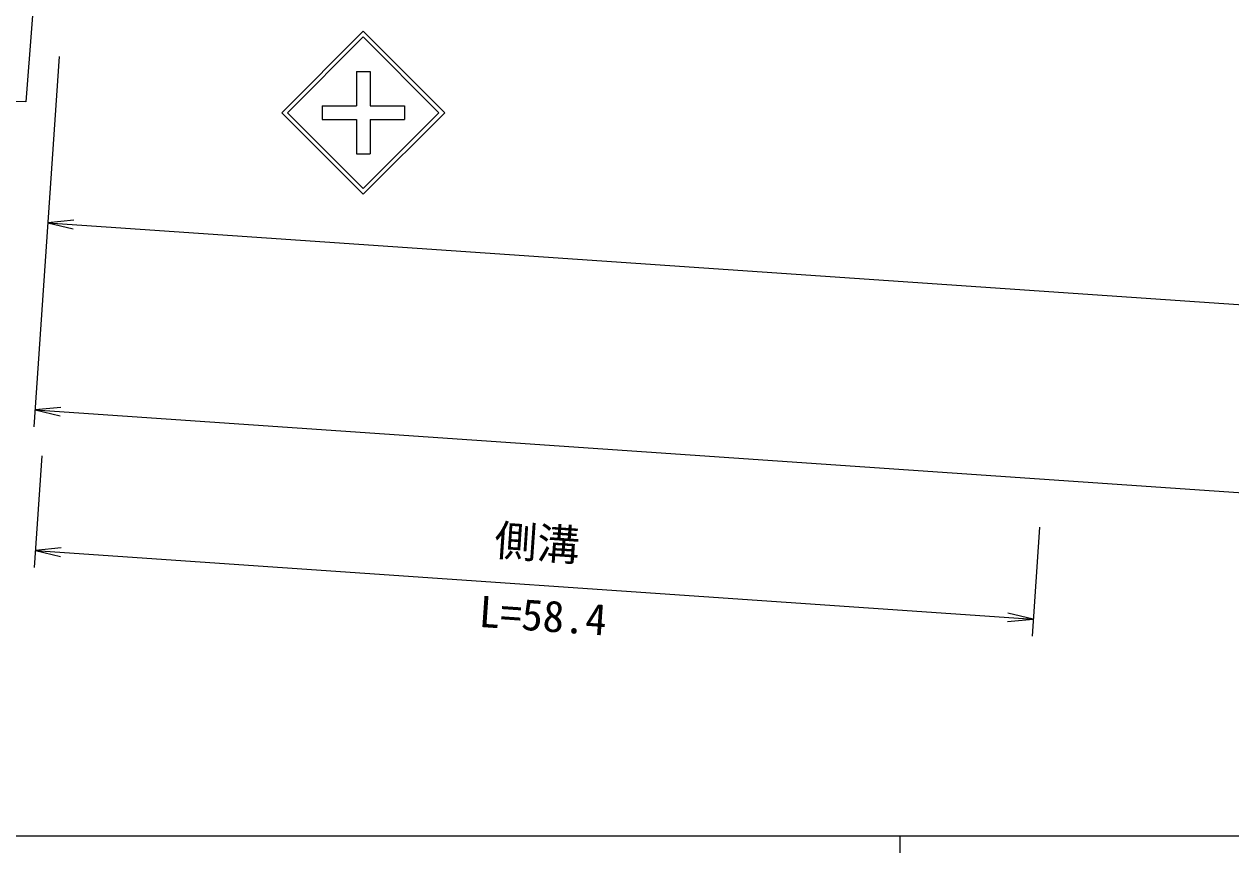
# Model space of a CAD drawing. Units: millimetres, scale not verified. Extents: x 40000 to 680000, y 20000 to 380000.
# Drawn here: x 116746 to 187369, y 204000 to 252522 of the extents above; entities that cross this region are included whole.
import ezdxf
from ezdxf.enums import TextEntityAlignment as Align

# ---------------------------------------------------------------- set-up
doc = ezdxf.new("R2010")
doc.units = ezdxf.units.MM
doc.header["$LTSCALE"] = 1000
for name, color, linetype, lineweight in [('M-STR-HTXT', 7, 'Continuous', 13), ('M-STR-STRC', 7, 'Continuous', 25), ('M-TTL-BAND', 7, 'Continuous', 25)]:
    doc.layers.add(name, color=color, linetype=linetype, lineweight=lineweight)
doc.styles.add('ＭＳ ゴシック', font='')
doc.styles.get('ＭＳ ゴシック').set_extended_font_data('MS Gothic')

# ---------------------------------------------------------------- blocks, each defined once
blk = doc.blocks.new('open_arrow')
at = {"color": 0, "linetype": 'Continuous', "lineweight": -2}
blk.add_lwpolyline([(7.5, 1.25), (0, 0), (7.5, -1.25)], dxfattribs=at)

msp = doc.modelspace()

# ---------------------------------------------------------------- linework, layer by layer
at = {"layer": 'M-STR-HTXT'}
for p, q in [((118805, 250628), (117313, 228940)), ((118135, 240893), (339319, 225682)), ((117382, 229938), (368220, 212688)), ((117784, 227243), (117335, 220708)), ((176173, 223068), (175735, 216692)), ((117404, 221706), (175803, 217689))]:
    msp.add_line(p, q, dxfattribs=at)
msp.add_lwpolyline([(119914, 287650), (116848, 247970), (103319, 248012)], dxfattribs=at)
at = {"layer": 'M-STR-STRC'}
for p, q in [((136592, 252109), (131819, 247336)), ((136592, 251768), (132160, 247336)), ((141365, 247336), (136592, 252109)), ((141024, 247336), (136592, 251768)), ((136191, 249745), (136191, 247738)), ((136191, 249745), (136994, 249745)), ((136994, 249745), (136994, 247738)), ((131819, 247336), (136592, 242563)), ((132160, 247336), (136592, 242904)), ((134183, 247738), (136191, 247738)), ((134183, 247738), (134183, 246935)), ((136592, 242563), (141365, 247336)), ((136592, 242904), (141024, 247336)), ((136994, 247738), (139001, 247738)), ((139001, 247738), (139001, 246935)), ((134183, 246935), (136191, 246935)), ((136191, 246935), (136191, 244927)), ((136994, 246935), (136994, 244927)), ((136994, 246935), (139001, 246935)), ((136191, 244927), (136994, 244927))]:
    msp.add_line(p, q, dxfattribs=at)
at = {"layer": 'M-TTL-BAND'}
for p, q in [((40000, 205000), (579000, 205000)), ((168000, 205000), (168000, 204000))]:
    msp.add_line(p, q, dxfattribs=at)

# ---------------------------------------------------------------- block references
at = {"layer": 'M-STR-HTXT', "xscale": 200, "yscale": 200}
for p, rotation in [((118135, 240893), 356.1), ((117382, 229938), 356.1), ((117404, 221706), 356.1), ((175803, 217689), 176.1)]:
    msp.add_blockref('open_arrow', p, dxfattribs=dict(at, rotation=rotation))

# ---------------------------------------------------------------- texts
at = {"layer": 'M-STR-HTXT', "style": 'ＭＳ ゴシック'}
for s, p in [('側溝', (144178, 220867)), ('L=58.4', (143278, 216687))]:
    msp.add_text(s, height=1833, rotation=356.066, dxfattribs=at).set_placement(p, align=Align.BOTTOM_LEFT)

doc.saveas('drawing.dxf')
